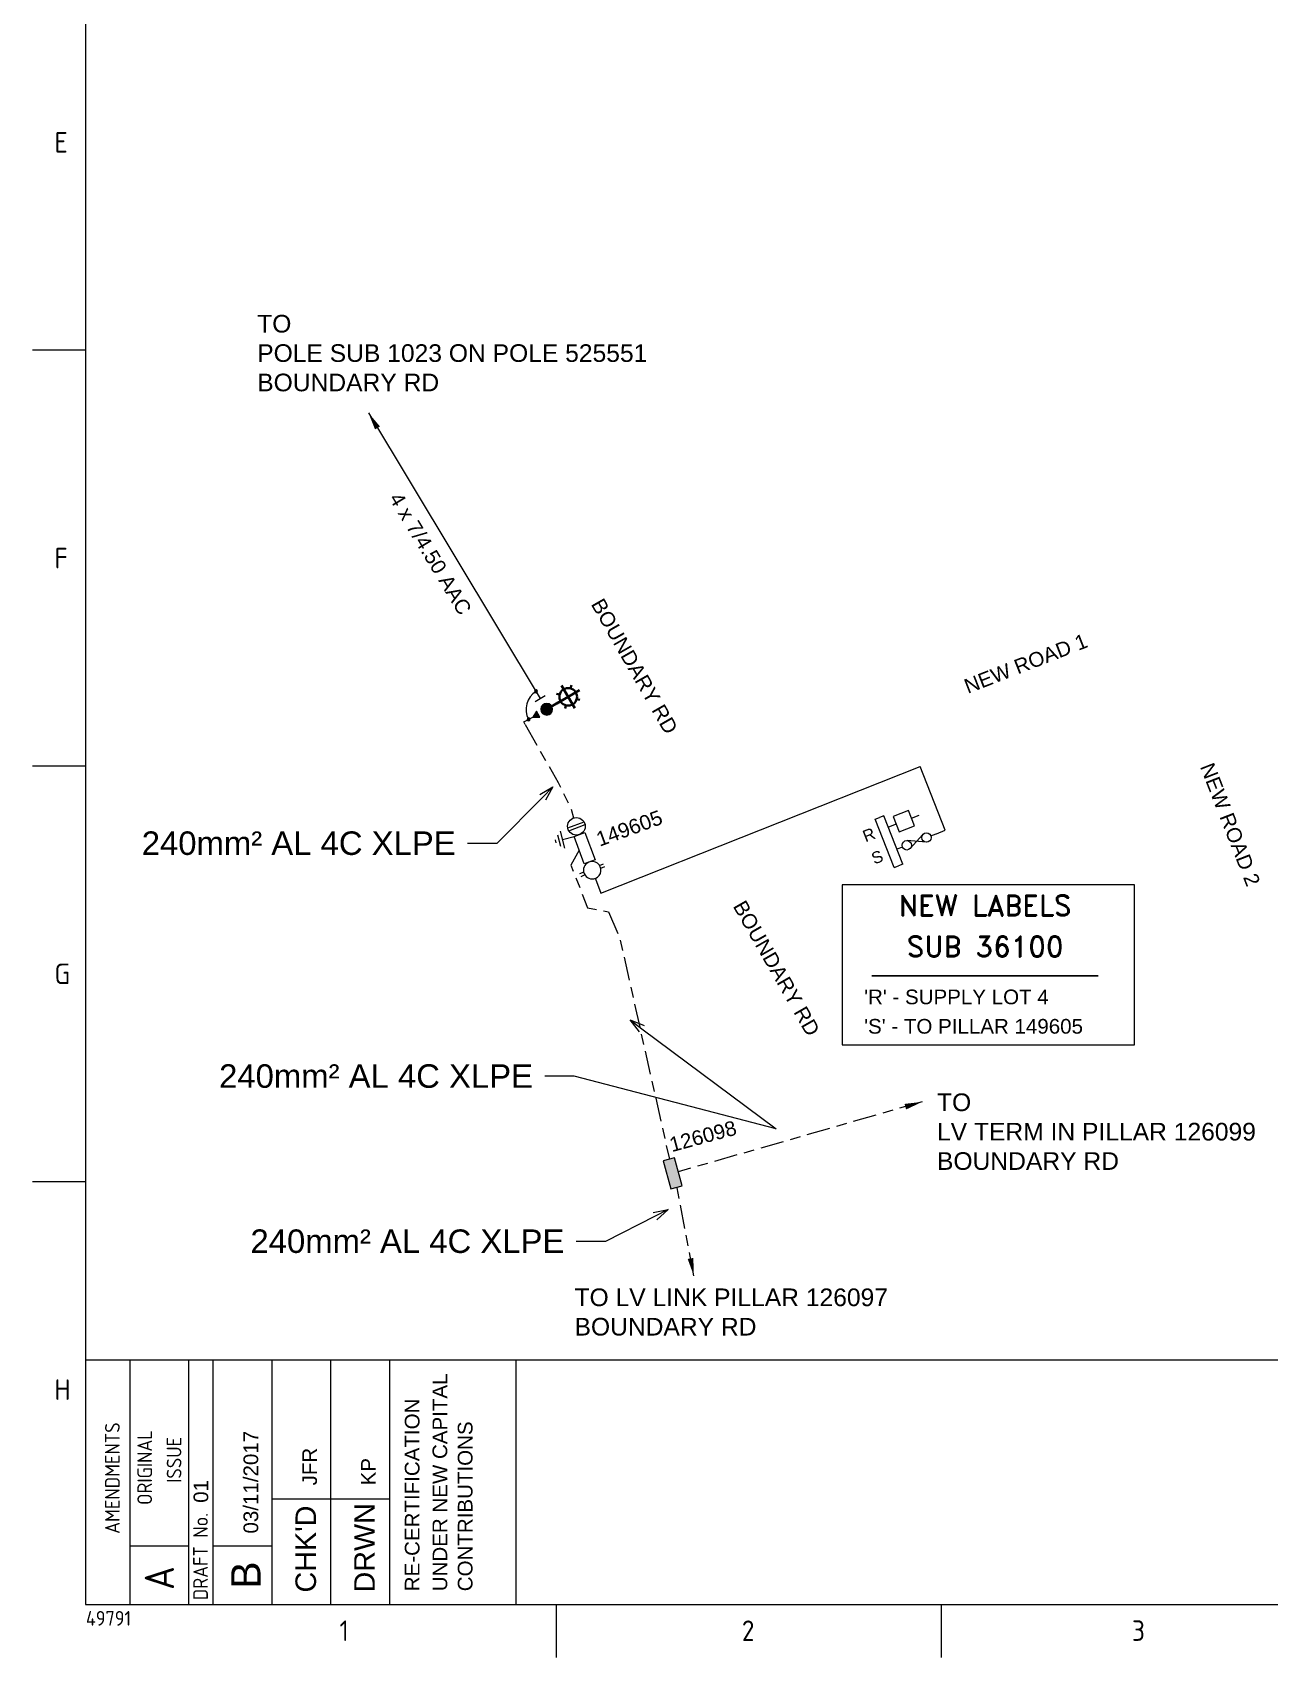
# Paper-space layout 'Sheet 2' of a CAD drawing. Header units: metres, sheet in millimetres. Extents: x -9 to 825, y -5 to 581.
# Drawn here: x -8.7 to 201.8, y -5.3 to 271.2 of the extents above; entities that cross this region are included whole.
import ezdxf
from ezdxf import colors
from ezdxf.entities.mleader import LeaderData, LeaderLine
from ezdxf.enums import TextEntityAlignment as Align
from ezdxf.math import Vec2, Vec3

# ---------------------------------------------------------------- set-up
doc = ezdxf.new("R2010")
doc.units = ezdxf.units.M
doc.linetypes.add('Cable Exist UG', pattern=[8.2, 4, -1.2, 1.8, -1.2])
doc.layers.get('0').update_dxf_attribs({"color": 6})
for name, color, linetype in [('_User Miscellaneous1', 7, 'Continuous'), ('_User_LV_Exist', 7, 'Continuous'), ('Equip_LV_EXT', 7, 'Continuous'), ('Notes', 7, 'Continuous'), ('Notes_SP_Misc', 7, 'Continuous'), ('Sub_LV_NEW', 2, 'Continuous'), ('SupportsUG_SP_EXT', 7, 'Continuous')]:
    doc.layers.add(name, color=color, linetype=linetype)
doc.styles.add('Elec', font='romand__.ttf')
doc.styles.add('iecARIAL', font='arial.ttf', dxfattribs={"height": 2})
doc.styles.add('iecISOCP', font='isocp.shx')
doc.styles.add('POLE_LABEL', font='arial.ttf')
doc.styles.get("Standard").update_dxf_attribs({"font": 'arial.ttf'})
doc.linetypes.add('Cable New UG', pattern='A,7,-0.25,["x",Standard,S=2,R=0,X=0.2,Y=-0.8],-2.1', length=9.35)
doc.linetypes.add('IE Trench HV', pattern='A,7,-0.2,["/",Standard,S=3,R=0,X=0.6,Y=-1.4],-2.5', length=9.7)
doc.dimstyles.get("Standard").update_dxf_attribs({"dimtxt": 0.18, "dimasz": 0.18, "dimexe": 0.18, "dimexo": 0.0625, "dimgap": 0.09, "dimtad": 0, "dimtih": 1, "dimtoh": 1, "dimdec": 4, "dimzin": 0, "dimdsep": 46, "dimtxsty": 'Standard', "dimcen": 0.09, "dimadec": 0, "dimazin": 0, "dimtfac": 1, "dimtdec": 4, "dimtofl": 0, "dimtmove": 0, "dimatfit": 3, "dimfxl": 1, "dimtolj": 1, "dimtzin": 0, "dimarcsym": 0})

# ---------------------------------------------------------------- blocks, each defined once
blk = doc.blocks.new('A1_FRAME_TITLE')
at = {"layer": 'Notes', "color": 3, "linetype": 'Continuous'}
for p, q in [((9, 574.39), (9, 5.97)), ((16.59, 5.97), (16.59, 47.62)), ((26.59, 5.97), (26.59, 47.62)), ((30.74, 5.98), (30.74, 47.62)), ((16.59, 15.97), (26.59, 15.97))]:
    blk.add_line(p, q, dxfattribs=at)
at = {"layer": 'Notes', "linetype": 'Continuous'}
for p, q in [((9, 219.43), (0, 219.43)), ((9, 148.68), (0, 148.68)), ((9, 77.93), (0, 77.93)), ((89.14, -3.03), (89.14, 5.97)), ((154.65, -3.03), (154.65, 5.97))]:
    blk.add_line(p, q, dxfattribs=at)
at = {"layer": 'Notes', "color": 3, "linetype": 'Continuous', "flags": 128}
for points in [[(9, 47.62), (123.8, 47.62)], [(123.8, 47.62), (824.37, 47.62)], [(9, 5.97), (123.8, 5.97)], [(123.8, 5.97), (824.37, 5.97)]]:
    blk.add_lwpolyline(points, dxfattribs=at)
blk.add_attdef('DRAFT_NUM', (29.9, 23.29), '', height=2.5, rotation=90)
at = {"layer": 'Notes', "color": 7, "style": 'iecISOCP'}
for s, p in [('E', (3.74, 253.06)), ('F', (3.74, 182.31)), ('G', (3.74, 111.56)), ('H', (3.74, 40.81)), ('1', (52.24, -0.22)), ('2', (120.7, -0.22)), ('3', (187.09, -0.2))]:
    blk.add_text(s, height=3.5, dxfattribs=at).set_placement(p)
for s, height, p in [('AMENDMENTS', 2.5, (14.84, 18.02)), ('ORIGINAL', 2.5, (20.34, 22.94)), ('ISSUE', 2.5, (25.34, 26.69)), ('DRAFT No.', 2.5, (29.84, 6.74)), ('A', 5, (24.09, 8.47))]:
    blk.add_text(s, height=height, rotation=90, dxfattribs=at).set_placement(p)
at = {"layer": 'Notes', "color": 7, "style": 'iecISOCP', "flags": 8}
blk.add_attdef('VERSION_NO', text='', height=2.5, rotation=90, dxfattribs=at).set_placement((302.04, 43.81), align=Align.MIDDLE_CENTER)
at = {"layer": 'Notes', "color": 7, "style": 'iecISOCP'}
for tag, p in [('CAP_NO', (513.19, 43.46)), ('IE_NUM', (513.05, 37.81)), ('REF_No_1', (335.24, 32.31)), ('REF_1', (362.52, 32.31)), ('GEN_WO', (441.71, 31.76)), ('HV_SWITCH', (513.46, 32.16)), ('REF_No_2', (335.24, 26.31)), ('REF_2', (362.52, 26.31)), ('OH_WO', (441.71, 25.81)), ('UBD_REF', (513.05, 25.83)), ('REF_No_3', (335.24, 20.31)), ('REF_3', (362.52, 20.31)), ('UG_WO', (441.71, 20.05)), ('GIS_MAP_No', (513.05, 20.04)), ('REF_No_4', (335.24, 14.31)), ('REF_4', (362.52, 14.31)), ('HV_OP_DIAG', (513.33, 14.2)), ('SUB_WO', (441.71, 13.81)), ('LGA', (512.95, 7.78))]:
    blk.add_attdef(tag, p, '', height=2.5, dxfattribs=at)
at = {"layer": 'Notes', "style": 'iecISOCP'}
for tag, p in [('T1', (684.37, 39.47)), ('T2', (684.37, 34.35)), ('T3', (684.37, 28.92)), ('T4', (684.37, 23.66)), ('T5', (684.37, 18.23)), ('T6', (684.37, 12.97))]:
    blk.add_attdef(tag, text='', height=3.5, dxfattribs=at).set_placement(p, align=Align.CENTER)
at = {"layer": 'Notes', "color": 7, "style": 'iecISOCP'}
for tag, p in [('scale', (567.76, 33.27)), ('DRAWN', (567.76, 24.93)), ('DATE', (567.76, 16.88)), ('DESIGN', (605.62, 9.15)), ('CHD', (567.76, 8.37))]:
    blk.add_attdef(tag, text='', height=2.5, dxfattribs=at).set_placement(p, align=Align.CENTER)
at = {"layer": 'Notes', "color": 4, "style": 'iecISOCP'}
blk.add_attdef('NUM', text='', height=7, dxfattribs=at).set_placement((792.37, 20.12), align=Align.MIDDLE_CENTER)
at = {"layer": 'Notes', "color": 1, "style": 'iecISOCP'}
blk.add_attdef('REV', text='', height=5, dxfattribs=at).set_placement((820.05, 17.1), align=Align.CENTER)
at = {"layer": 'Notes', "color": 7, "style": 'iecISOCP'}
for tag, p in [('NS', (790.71, 8.12)), ('SHTS', (805.41, 8.12))]:
    blk.add_attdef(tag, text='', height=2.5, dxfattribs=at).set_placement(p, align=Align.MIDDLE)
at = {"layer": 'Notes', "style": 'iecISOCP'}
blk.add_attdef('ExportID', (9.08, 2.39), '', height=2.5, dxfattribs=at)
at = {"layer": 'Notes', "style": 'iecISOCP', "flags": 1}
for tag, p in [('ProjectType', (14.17, -26.8)), ('ProjectNumber', (23.56, -26.82)), ('DrawingNumber', (35.51, -26.8)), ('ProjectDescription', (47.56, -26.83)), ('ExportDate', (60.28, -26.79)), ('ExportUserName', (69.15, -26.8)), ('DesignerCompanyName', (81.48, -26.79)), ('ExportAreaOfInterest', (97.1, -26.81)), ('GIS_SUCCESS', (112, -26.78)), ('CAD_SUCCESS', (121.79, -26.78)), ('DEPOTCODE', (132.11, -26.88)), ('ExportCategories', (140.08, -26.8)), ('Comments', (154.38, -26.88))]:
    blk.add_attdef(tag, p, '', height=1, dxfattribs=at)
blk = doc.blocks.new('POLE_EXT')
blk.add_hatch(color=256).paths.add_polyline_path([(-1, 0, 1), (1, 0, 1)])
blk.add_lwpolyline([(-1, 0, 1), (1, 0, 1)], format="xyb", close=True)
for tag, height, flags, p in [('pNumber', 2.5, 8, (-17.84, 2.07)), ('OWNED_BY', 0.2, 9, (1.35, -0.4)), ('SPECIAL_USE', 0.2, 9, (1.35, -0.8)), ('STATE', 0.2, 9, (1.35, -1)), ('cLV', 0.2, 9, (1.35, -1.4)), ('hDepth', 0.2, 9, (1.35, -1.6)), ('hDia', 0.2, 9, (1.35, -1.8)), ('cHV', 0.2, 9, (1.35, -2)), ('PARENT', 0.2, 9, (1.35, -0.6)), ('USAGE', 0.2, 9, (1.35, -1.2)), ('LBRACKET', 0.2, 9, (1.35, -2.2)), ('LExisting', 0.2, 9, (1.35, -2.4)), ('LANTNUMBER', 0.2, 9, (1.35, -2.6)), ('LOther', 0.2, 9, (1.35, -2.8)), ('cLinedev', 0.2, 9, (1.35, -3.4)), ('pExisting', 0.2, 9, (1.35, -3.8)), ('pFooting', 0.2, 9, (1.35, -4.4)), ('pNew', 0.2, 9, (1.35, -4.6)), ('pRelocate', 0.2, 9, (1.35, -5)), ('pRemove', 0.2, 9, (1.35, -5.2)), ('pReplace', 0.2, 9, (1.35, -5.4)), ('pStay', 0.2, 9, (1.35, -5.6)), ('LRemove', 0.2, 9, (1.35, -3)), ('LEGEND', 0.2, 9, (1.35, -3.2)), ('LOCATION', 0.2, 9, (1.35, -3.6)), ('PFNUMBER', 0.2, 9, (1.35, -4)), ('NEWPFNUMBER', 0.2, 9, (1.35, -4.2)), ('pType', 0.2, 9, (1.35, -5.8)), ('cspan', 0.2, 9, (1.35, -6)), ('STREETNAME', 0.2, 9, (1.35, -6.2)), ('SUBURB', 0.2, 9, (1.35, -6.4)), ('OPERATED_BY', 0.2, 9, (1.36, -7.01)), ('NOTES', 0.2, 9, (1.35, -6.6)), ('MAINTAINED_BY', 0.2, 9, (1.36, -6.81))]:
    blk.add_attdef(tag, text='', height=height, dxfattribs=dict(flags=flags)).set_placement(p, align=Align.MIDDLE_LEFT)
at = {"style": 'POLE_LABEL'}
for tag, height, flags, p in [('ASSET_NUM', 2.5, 8, (2, 2)), ('STRUCTURE_PLANT_NUMBER', 0.2, 9, (1.35, 0.03)), ('STREET_CODE', 0.2, 9, (1.35, -0.2))]:
    blk.add_attdef(tag, text='', height=height, dxfattribs=dict(at, flags=flags)).set_placement(p, align=Align.MIDDLE_LEFT)
at = {"flags": 1}
blk.add_attdef('Z', (1.35, -7.33), '', height=0.2, dxfattribs=at)
blk = doc.blocks.new('SL_LANTERN_EXT')
at = {"lineweight": 40}
for p, q in [((-1.46, 5.68), (-1.06, 5.28)), ((0, 1.97), (0, 6.47)), ((1.46, 5.68), (1.06, 5.28)), ((-2.25, 4.22), (2.25, 4.22)), ((-1.46, 2.76), (-1.06, 3.16)), ((1.46, 2.76), (1.06, 3.16)), ((0, 0), (0, 2.72))]:
    blk.add_line(p, q, dxfattribs=at)
blk.add_circle((0, 4.22), 1.5, dxfattribs=at)
at = {"style": 'iecARIAL', "flags": 8}
blk.add_attdef('ASSET_NUM', (1.5, 1.5), '', height=2.5, dxfattribs=at)
for tag, p, height, flags in [('OPERATING_VOLTAGE', (0.98, -1.65), 0.2, 9), ('ORIENTATION', (0.98, -1.85), 0.2, 9), ('OWNED_BY', (0.98, -2.05), 0.2, 9), ('STATE', (0.98, -2.25), 0.2, 9), ('CONSTRUCTED_VOLTAGE', (0.98, -0.65), 0.2, 9), ('CONTROL_TYPE', (0.98, -0.85), 0.2, 9), ('LANTERN_PURPOSE', (0.98, -1.05), 0.2, 9), ('LANTERN_TYPE', (0.98, -1.25), 0.2, 9), ('NO_PHASES', (0.98, -1.45), 0.2, 9), ('USAGE', (0.98, -2.45), 0.2, 9), ('CEXIST', (0.98, -2.65), 0.2, 9), ('CNEW', (0.98, -2.85), 0.2, 9), ('LNUMBER', (2.18, -3.25), 2.5, 8), ('CNUMBER', (0.98, -3.05), 0.2, 9), ('CREMOVE', (0.98, -3.25), 0.2, 9), ('CREPLACE', (0.98, -3.45), 0.2, 9), ('LKINGHEIGHT', (0.98, -3.65), 0.2, 9), ('LBRACKET', (0.98, -3.85), 0.2, 9), ('LBRACKETVOCAB', (0.98, -4.05), 0.2, 9), ('LCATEGORY', (0.98, -4.25), 0.2, 9), ('LCHARGE1', (0.98, -4.45), 0.2, 9), ('LCHARGE1PERCENT', (0.98, -4.65), 0.2, 9), ('LCHARGE2', (0.98, -4.85), 0.2, 9), ('LCHARGE2PERCENT', (0.98, -5.05), 0.2, 9), ('LCHARGE3', (0.98, -5.25), 0.2, 9), ('LCHARGE3PERCENT', (0.98, -5.45), 0.2, 9), ('LEXIST', (0.98, -5.65), 0.2, 9), ('LLAMP', (0.98, -5.85), 0.2, 9), ('LLAMPVOCAB', (0.98, -6.05), 0.2, 9), ('LMAST', (0.98, -6.25), 0.2, 9), ('LMASTVOCAB', (0.98, -6.45), 0.2, 9), ('LNEW', (0.98, -6.65), 0.2, 9), ('LANTNUMBER', (0.98, -6.85), 0.2, 9), ('LOUTREACH', (0.98, -7.25), 0.2, 9), ('LOUTREACHVOCAB', (0.98, -7.45), 0.2, 9), ('LRATECODE', (0.98, -7.65), 0.2, 9), ('LREMOVE', (0.98, -7.85), 0.2, 9), ('LREPLACE', (0.98, -8.05), 0.2, 9), ('LTYPE', (0.98, -8.25), 0.2, 9), ('LTYPEVOCAB', (0.98, -8.45), 0.2, 9), ('STREETNAME', (0.98, -9.25), 0.2, 9), ('SUBURB', (0.98, -9.45), 0.2, 1), ('LEGEND', (0.98, -8.65), 0.2, 9), ('LOCATION', (0.98, -8.85), 0.2, 9), ('NOTES', (0.98, -9.05), 0.2, 9)]:
    blk.add_attdef(tag, p, '', height=height, dxfattribs=dict(flags=flags))
blk = doc.blocks.new('CIRCUIT_BREAKER_NEW')
for points in [[(1.4, 0), (0, 0)], [(4.2, 0), (5.6, 0)]]:
    blk.add_lwpolyline(points)
blk.add_lwpolyline([(4.2, -1.4), (4.2, 1.4), (1.4, 1.4), (1.4, -1.4)], close=True)
at = {"flags": 1}
for tag, p in [('ORIENTATION', (-4.19, 2.93)), ('USAGE', (-4.19, 3.31)), ('ASSET_NUM', (-4.19, 2.2)), ('LOCATION', (-4.19, 1.83)), ('NOTES', (-4.19, 1.39)), ('Z', (0, 0))]:
    blk.add_attdef(tag, p, '', height=0.2, dxfattribs=at)
blk.add_attdef('STATE', (-4.2, 1), '', height=0.2)
blk = doc.blocks.new('LV_UG_DFUSE_CLOSED_NEW')
for points in [[(1, 0), (0, 0)], [(5.04, 0.73), (2.16, -0.72)], [(5.05, -0.71), (2.16, 0.72)], [(6.2, 0.01), (7.2, 0.01)]]:
    blk.add_lwpolyline(points)
for centre in [(1.8, 0), (5.4, 0.01)]:
    blk.add_circle(centre, 0.8)
for tag, flags, p in [('ACTUAL_STATUS', 9, (1.5, 0)), ('CONSTRUCTED_VOLTAGE', 9, (1.5, -0.2)), ('OPERATED_BY', 9, (1.5, -0.6)), ('OWNED_BY', 9, (1.5, -1)), ('OPERATING_VOLTAGE', 9, (1.5, -1.2)), ('ORIENTATION', 9, (1.5, -1.4)), ('STATE', 9, (1.5, -1.6)), ('SWITCH_TYPE', 9, (1.5, -1.8)), ('Z', 1, (1.5, -2.4)), ('NO_PHASES', 9, (1.5, -0.4)), ('MAINTAINED_BY', 9, (1.5, -0.8)), ('USAGE', 9, (1.5, -2)), ('NOTES', 9, (1.5, -2.2))]:
    blk.add_attdef(tag, text='', height=0.2, dxfattribs=dict(flags=flags)).set_placement(p, align=Align.MIDDLE_LEFT)
blk = doc.blocks.new('*U79')
at = {"layer": 'Sub_LV_NEW'}
for p, q in [((-1.6, 0), (-1.6, 8.85)), ((-1.6, 8.85), (-0.8, 8.85)), ((0, 8.85), (-0.8, 8.85)), ((0, 0), (0, 8.85)), ((-1.6, 0), (-0.8, 0)), ((0, 0), (-0.8, 0))]:
    blk.add_line(p, q, dxfattribs=at)
blk = doc.blocks.new('PILLAR_NEW')
blk.add_wipeout([(-2.47, 0.99), (2.47, 0.99), (2.47, -0.99), (-2.47, -0.99)])
at = {"lineweight": -3}
blk.add_lwpolyline([(-2.47, 0.99), (2.47, 0.99), (2.47, -0.99), (-2.47, -0.99)], close=True, dxfattribs=at)
for tag, height, flags, p in [('ASSET_NUM', 2.5, 8, (2, 4)), ('STREET_CODE', 0.2, 9, (1.5, 2)), ('OWNED_BY', 0.2, 9, (1.5, 1.8)), ('OPERATED_BY', 0.2, 9, (1.5, 1.6)), ('STATE', 0.2, 9, (1.5, 1.2)), ('SUPPORT_TYPE', 0.2, 9, (1.5, 1)), ('SUBURB', 0.2, 9, (1.5, 0.2)), ('STREETNAME', 0.2, 9, (1.5, 0)), ('MAINTAINED_BY', 0.2, 9, (1.5, 1.4)), ('USAGE', 0.2, 9, (1.5, 0.8)), ('LEGEND', 0.2, 9, (1.5, 0.6)), ('PARENT', 0.2, 9, (1.5, 0.4)), ('Z', 0.2, 1, (1.5, -0.6)), ('LOCATION', 0.2, 9, (1.5, -0.2)), ('NOTES', 0.2, 9, (1.5, -0.4))]:
    blk.add_attdef(tag, text='', height=height, dxfattribs=dict(flags=flags)).set_placement(p, align=Align.MIDDLE_LEFT)
blk = doc.blocks.new('*U80')
for tag, p, flags in [('ORIENTATION', (0, 0), 9), ('Z', (0, 0), 1), ('USAGE', (0, -0.2), 9), ('NOTES', (0, -0.4), 9)]:
    blk.add_attdef(tag, p, '', height=0.2, dxfattribs=dict(flags=flags))
blk.add_wipeout([(-1.17, 6.33), (-1.28, 6.18), (-1.36, 6.01), (-1.43, 5.84), (-1.47, 5.65), (-1.49, 5.47), (-1.49, 5.28), (-1.46, 5.09), (-1.41, 4.91), (-1.34, 4.74), (-1.25, 4.58), (-1.13, 4.43), (-1, 4.29), (-0.86, 4.18), (-0.7, 4.08), (-0.53, 4), (-0.35, 3.95), (-0.16, 3.91), (0.03, 3.91), (0.21, 3.92), (0.4, 3.96), (0.57, 4.02), (0.74, 4.1), (0.9, 4.21), (1.04, 4.33), (1.17, 4.47), (1.28, 4.62), (1.36, 4.79), (1.43, 4.96), (1.47, 5.15), (1.49, 5.33), (1.49, 5.52), (1.46, 5.71), (1.41, 5.89), (1.34, 6.06), (1.25, 6.22), (1.13, 6.37), (1, 6.51), (0.86, 6.62), (0.7, 6.72), (0.53, 6.8), (0.35, 6.85), (0.16, 6.89), (-0.03, 6.89), (-0.21, 6.88), (-0.4, 6.84), (-0.57, 6.78), (-0.74, 6.7), (-0.9, 6.59), (-1.04, 6.47)])
for p, q in [((-0.25, 6.87), (-0.25, 7.62)), ((0.25, 6.87), (0.25, 7.62)), ((-0.25, 3.93), (-0.25, 3.18)), ((0.25, 3.93), (0.25, 3.18))]:
    blk.add_line(p, q)
blk.add_lwpolyline([(1.49, 5.4, 1), (-1.49, 5.4, 1)], format="xyb", close=True)
blk = doc.blocks.new('*U81')
for tag, flags, p in [('ACTUAL_STATUS', 9, (1.5, 0)), ('CONSTRUCTED_VOLTAGE', 9, (1.5, -0.2)), ('OPERATING_VOLTAGE', 9, (1.5, -0.6)), ('ORIENTATION', 9, (1.5, -0.8)), ('STATE', 9, (1.5, -1)), ('SWITCH_TYPE', 9, (1.5, -1.2)), ('OWNED_BY', 9, (1.5, -1.8)), ('OPERATED_BY', 9, (1.5, -2)), ('TYPE', 9, (1.5, -2.6)), ('Z', 1, (1.5, -2.8)), ('NO_PHASES', 9, (1.5, -0.4)), ('USAGE', 9, (1.5, -1.4)), ('NOTES', 9, (1.5, -1.6)), ('MAINTAINED_BY', 9, (1.5, -2.2)), ('NUMBER_OF_PHASES', 9, (1.5, -2.4))]:
    blk.add_attdef(tag, text='', height=0.2, dxfattribs=dict(flags=flags)).set_placement(p, align=Align.MIDDLE_LEFT)
blk.add_wipeout([(-1.06, 6.46), (-1.18, 6.32), (-1.29, 6.16), (-1.37, 5.99), (-1.43, 5.82), (-1.48, 5.63), (-1.49, 5.45), (-1.49, 5.26), (-1.46, 5.07), (-1.41, 4.89), (-1.33, 4.72), (-1.24, 4.56), (-1.12, 4.41), (-0.99, 4.28), (-0.84, 4.16), (-0.68, 4.07), (-0.51, 3.99), (-0.33, 3.94), (-0.14, 3.91), (0.05, 3.91), (0.23, 3.92), (0.42, 3.97), (0.59, 4.03), (0.76, 4.11), (0.92, 4.22), (1.06, 4.34), (1.18, 4.48), (1.29, 4.64), (1.37, 4.81), (1.43, 4.98), (1.48, 5.17), (1.49, 5.35), (1.49, 5.54), (1.46, 5.73), (1.41, 5.91), (1.33, 6.08), (1.24, 6.24), (1.12, 6.39), (0.99, 6.52), (0.84, 6.64), (0.68, 6.73), (0.51, 6.81), (0.33, 6.86), (0.14, 6.89), (-0.05, 6.89), (-0.23, 6.88), (-0.42, 6.83), (-0.59, 6.77), (-0.76, 6.69), (-0.92, 6.58)])
for p, q in [((-0.25, 3.92), (-0.25, 6.88)), ((0.25, 3.92), (0.25, 6.88))]:
    blk.add_line(p, q)
blk.add_circle((0, 5.4), 1.5)
blk = doc.blocks.new('UGOH_EXT')
blk.add_hatch(color=256).paths.add_polyline_path([(-0.75, 1.7), (0.75, 1.7), (0, 3)])
at = {"color": 1}
blk.add_lwpolyline([(-0.75, 1.7), (0.75, 1.7), (0, 3)], close=True, dxfattribs=at)
for tag, flags, p in [('CONSTRUCTED_VOLTAGE', 9, (1.5, 0)), ('ACTUAL_STATUS', 9, (1.5, -1.6)), ('OPERATING_VOLTAGE', 9, (1.5, -0.2)), ('ORIENTATION', 9, (1.5, -0.4)), ('STATE', 9, (1.5, -0.6)), ('OWNED_BY', 9, (1.5, -1)), ('OPERATED_BY', 9, (1.5, -1.2)), ('TYPE', 1, (1.5, -2)), ('USAGE', 9, (1.5, -0.8)), ('MAINTAINED_BY', 9, (1.5, -1.4)), ('NUMBER_OF_PHASES', 9, (1.5, -1.8))]:
    blk.add_attdef(tag, text='', height=0.2, dxfattribs=dict(flags=flags)).set_placement(p, align=Align.MIDDLE_LEFT)
blk = doc.blocks.new('BOND POINT')
blk.add_hatch(color=256).paths.add_polyline_path([(-1, 0, 1), (1, 0, 1)])
blk.add_lwpolyline([(-1, 0, 1), (1, 0, 1)], format="xyb", close=True)
blk = doc.blocks.new('*U112')
blk.add_hatch(color=256).paths.add_polyline_path([(1.69, 2.47), (-0.29, 2.47), (-0.29, -2.48), (1.69, -2.48)])
blk.add_lwpolyline([(-0.29, 2.47), (-0.29, -2.48), (1.69, -2.48), (1.69, 2.47)], close=True)
at = {"style": 'iecARIAL', "flags": 8}
blk.add_attdef('ASSET_NUM', (1.5, 3.5), '', height=2.5, dxfattribs=at)
for tag, p, flags in [('OWNED_BY', (0, -0.2), 9), ('STATE', (0, -0.4), 9), ('SUPPORT_TYPE', (0, -0.6), 9), ('STREETNAME', (0, -1.8), 9), ('SUBURB', (0, -2), 1), ('USAGE', (0, -0.8), 9), ('LEGEND', (0, -1), 9), ('LOCATION', (0, -1.2), 9), ('NOTES', (0, -1.4), 9), ('PARENT', (0, -1.6), 9)]:
    blk.add_attdef(tag, p, '', height=0.2, dxfattribs=dict(flags=flags))
blk = doc.blocks.new('Earth')
for p, q in [((0, -2.04), (0, 0)), ((-1.5, -2.04), (1.5, -2.04)), ((-1, -2.64), (1, -2.64)), ((-0.25, -3.24), (0.25, -3.24))]:
    blk.add_line(p, q)
blk = doc.blocks.new('_Open30')
at = {"color": 0, "linetype": 'ByBlock', "lineweight": -2}
for p, q in [((-1, 0.27), (0, 0)), ((0, 0), (-1, -0.27)), ((0, 0), (-1, 0))]:
    blk.add_line(p, q, dxfattribs=at)
blk = doc.blocks.new('Amendment Tag A1-A2')
at = {"lineweight": 15}
for p, q in [((10, 41.65), (10, 0)), ((20, 41.65), (20, 0)), ((30, 41.65), (30, 0)), ((51.51, 41.65), (51.51, 0)), ((10, 18), (30, 18)), ((0, 10), (10, 10))]:
    blk.add_line(p, q, dxfattribs=at)
at = {"lineweight": 15, "style": 'iecARIAL'}
for s, p in [("CHK'D", (17.51, 2.06)), ('DRWN', (27.51, 2.06))]:
    blk.add_text(s, height=3.5, rotation=90, dxfattribs=at).set_placement(p)
for tag, p, height in [('CHECKED_BY', (17.67, 20.28), 2.5), ('DRAWN_BY', (27.67, 20.28), 2.5), ('REV_NO', (8.08, 2.68), 5), ('REV_DATE', (7.67, 12.09), 2.5), ('LINE_THREE', (44.14, 2.27), 2.5), ('LINE_ONE', (35.12, 2.27), 2.5), ('LINE_TWO', (39.84, 2.27), 2.5)]:
    blk.add_attdef(tag, p, '', height=height, rotation=90, dxfattribs=at)

psp = doc.layouts.new('Sheet 2')

# ---------------------------------------------------------------- linework, layer by layer
at = {"layer": '_User_LV_Exist', "linetype": 'Cable Exist UG', "flags": 128}
for points in [[(75.11, 153.41), (74.85, 153.87), (76.41, 154.68)], [(75.11, 153.41), (80.7, 143.53), (82.89, 139.17), (83.34, 137.52)], [(84.27, 132.03), (82.88, 129.47), (85.72, 122.25), (89.25, 121.53)], [(89.25, 121.53), (89.25, 121.53), (89.25, 121.53), (91.16, 117.16), (99.63, 79.47)]]:
    psp.add_lwpolyline(points, dxfattribs=at)
at = {"layer": '_User_LV_Exist', "linetype": 'Cable New UG', "flags": 128}
for points in [[(87.96, 124.74), (142.32, 146.26)], [(145.06, 134.84), (146.55, 135.42), (142.32, 146.26)]]:
    psp.add_lwpolyline(points, dxfattribs=at)
at = {"layer": '_User_LV_Exist'}
psp.add_arc((78.76, 156.02), 3.53, 121.0302, 209.1339, dxfattribs=at)
at = {"layer": 'Notes', "color": 0, "lineweight": 30}
psp.add_line((134.11, 110.66), (172.61, 110.66), dxfattribs=at)
at = {"layer": 'Notes', "linetype": 'Continuous', "lineweight": 0, "flags": 128}
psp.add_lwpolyline([(76.8, 157.33), (78.51, 158.37)], dxfattribs=at)
at = {"layer": 'Notes', "color": 0}
psp.add_lwpolyline([(129.01, 98.89), (178.76, 98.89), (178.76, 126.13), (129.01, 126.13)], close=True, dxfattribs=at)

# ---------------------------------------------------------------- block references
at = {"layer": '_User_LV_Exist'}
for name, p, rotation in [('SL_LANTERN_EXT', (78.76, 156.02), 299.9999999977365), ('CIRCUIT_BREAKER_NEW', (136.9, 135.94), 21.28887947904247), ('*U79', (139.35, 129.65), 21.28887947904247), ('LV_UG_DFUSE_CLOSED_NEW', (138.35, 132.21), 21.28887947904247)]:
    psp.add_blockref(name, p, dxfattribs=dict(at, rotation=rotation))
at = {"layer": '_User_LV_Exist', "xscale": 0.25, "yscale": 0.25}
for p in [(76.94, 159.05), (75.67, 154.3)]:
    psp.add_blockref('BOND POINT', p, dxfattribs=at)
at = {"layer": '_User_LV_Exist', "color": 0, "xscale": 0.8, "yscale": 0.8, "zscale": 0.8, "rotation": 119.4061614965996}
psp.add_blockref('UGOH_EXT', (78.49, 155.86), dxfattribs=at)
at = {"layer": '_User_LV_Exist'}
psp.add_blockref('POLE_EXT', (78.76, 156.02), dxfattribs=at)
at = {"layer": 'Equip_LV_EXT'}
ref = psp.add_blockref('*U112', (99.5, 76.87), dxfattribs=dict(at, rotation=15.14326209217325))
ref.add_attrib('ASSET_NUM', '126098', (100.04, 80.64), dxfattribs={"layer": '0', "height": 2.5, "rotation": 15.1433, "style": 'iecARIAL'})
at = {"layer": 'Notes'}
psp.add_blockref('Amendment Tag A1-A2', (21.99, 3.66), dxfattribs=at).add_auto_attribs({'DRAWN_BY': 'KP', 'CHECKED_BY': 'JFR', 'REV_NO': 'B', 'REV_DATE': '03/11/2017', 'LINE_ONE': 'RE-CERTIFICATION', 'LINE_TWO': 'UNDER NEW CAPITAL', 'LINE_THREE': 'CONTRIBUTIONS'})
at = {"layer": 'SupportsUG_SP_EXT'}
ref = psp.add_blockref('A1_FRAME_TITLE', (-8.74, -2.32), dxfattribs=at)
ref.add_attrib('ExportID', '49791', (0.34, 0.07), dxfattribs={"layer": 'Notes', "height": 2.5, "style": 'iecISOCP'})
ref.add_attrib('DRAFT_NUM', '01', (21.16, 20.98), dxfattribs={"layer": '0', "height": 2.5, "rotation": 90})

# ---------------------------------------------------------------- texts
at = {"layer": '_User_LV_Exist', "char_height": 2, "width": 1.1319, "attachment_point": 4, "rotation": 21.2889, "style": 'iecARIAL'}
for s, insert in [('R', (132.65, 134.29)), ('S', (134.14, 130.5))]:
    psp.add_mtext(s, dxfattribs=dict(at, insert=insert))
at = {"layer": 'Notes', "linetype": 'Continuous', "lineweight": 0, "char_height": 3, "attachment_point": 1}
for s, width, insert in [('TO\\PPOLE SUB 1023 ON POLE 525551 BOUNDARY RD', 82.528, (29.49, 223.13)), ('TO\\PLV TERM IN PILLAR 126099\\PBOUNDARY RD', 86.2176, (145.17, 90.64)), ('TO LV LINK PILLAR 126097\\PBOUNDARY RD', 53.1889, (83.49, 57.45))]:
    psp.add_mtext_dynamic_manual_height_columns(s, width=width, gutter_width=4, heights=[0], dxfattribs=dict(at, insert=insert))
at = {"layer": 'Notes', "linetype": 'Continuous', "lineweight": 0, "char_height": 2.5, "attachment_point": 1}
for s, width, insert, rotation in [('4 x 7/4.50 AAC', 26.9668, (53.99, 193.21), 301.0279), ('BOUNDARY RD', 26.9795, (88.38, 175.16), 299.7834), ('NEW ROAD 1', 26.9795, (149.51, 160.96), 21.2889), ('NEW ROAD 2', 26.9795, (192.22, 147.17), 291.2889), ('BOUNDARY RD', 26.9795, (112.54, 123.77), 299.7834)]:
    psp.add_mtext_dynamic_manual_height_columns(s, width=width, gutter_width=4, heights=[0], dxfattribs=dict(at, insert=insert, rotation=rotation))
at = {"layer": 'Notes', "color": 0, "insert": (153.36, 119.13), "char_height": 3.5, "width": 38.1348, "attachment_point": 5, "line_spacing_factor": 1.2, "style": 'Elec'}
psp.add_mtext('NEW LABELS\\PSUB 36100', dxfattribs=at)
at = {"layer": 'Notes', "color": 0, "insert": (132.77, 104.55), "char_height": 2.5, "width": 37.2811, "attachment_point": 4, "line_spacing_factor": 1.2}
psp.add_mtext("'R' - SUPPLY LOT 4\\P'S' - TO PILLAR 149605", dxfattribs=at)

# ---------------------------------------------------------------- leaders
at = {"layer": '_User Miscellaneous1', "linetype": 'Continuous'}
psp.add_leader([(48.42, 206.46), (77.66, 157.85)], dimstyle='Standard', override={"dimasz": 3, "dimgap": 0.09, "dimtad": 0}, dxfattribs=at)
at = {"layer": '_User_LV_Exist', "linetype": 'Cable Exist UG'}
for points in [[(142.66, 89.21), (101.13, 77.31)], [(103.79, 59.62), (100.92, 74.69)]]:
    psp.add_leader(points, dimstyle='Standard', override={"dimasz": 3, "dimgap": 0.09, "dimtad": 0}, dxfattribs=at)
at = {"layer": 'Notes', "linetype": 'Continuous', "lineweight": 0}
ml = psp.add_multileader_mtext('Standard', dxfattribs=at)
ml.set_content('240mm² AL 4C XLPE', color=256)
ml.set_leader_properties()
ml.set_arrow_properties(name='OPEN30')
ml.build(insert=Vec2(0, 0))
ml.multileader.update_dxf_attribs({"dogleg_length": 5, "arrow_head_size": 2.5})
ctx = ml.context
ctx.base_point, ctx.arrow_head_size, ctx.plane_origin = Vec3(8.31, 133.2), 2.5, Vec3(16.87, 103.7)
ctx.text_align_type = 2
notes = []
notes.append((ctx, [(1, (1, 1, 0), (70.26, 133.2), (-1, 0), 5, [(0, [(79.81, 142.79)], 0, [])])]))
ctx.mtext.insert, ctx.mtext.alignment, ctx.mtext.flow_direction = Vec3(63.26, 135.23), 3, 5
ml = psp.add_multileader_mtext('Standard', dxfattribs=at)
ml.set_content('240mm² AL 4C XLPE', color=256)
ml.set_leader_properties()
ml.set_arrow_properties(name='OPEN30')
ml.build(insert=Vec2(0, 0))
ml.multileader.update_dxf_attribs({"dogleg_length": 5, "arrow_head_size": 2.5})
ctx = ml.context
ctx.base_point, ctx.arrow_head_size, ctx.plane_origin = Vec3(21.46, 93.57), 2.5, Vec3(30.03, 64.07)
ctx.text_align_type = 2
notes.append((ctx, [(1, (1, 1, 0), (83.42, 93.57), (-1, 0), 5, [(1, [(92.96, 103.15), (117.81, 84.62)], 0, [])])]))
ctx.mtext.insert, ctx.mtext.alignment, ctx.mtext.flow_direction = Vec3(76.42, 95.6), 3, 5
ml = psp.add_multileader_mtext('Standard', dxfattribs=at)
ml.set_content('240mm² AL 4C XLPE', color=256)
ml.set_leader_properties()
ml.set_arrow_properties(name='OPEN30')
ml.build(insert=Vec2(0, 0))
ml.multileader.update_dxf_attribs({"dogleg_length": 5, "arrow_head_size": 2.5})
ctx = ml.context
ctx.base_point, ctx.arrow_head_size, ctx.plane_origin = Vec3(26.81, 65.47), 2.5, Vec3(36.48, 31.81)
ctx.text_align_type = 2
notes.append((ctx, [(1, (1, 1, 0), (88.76, 65.47), (-1, 0), 5, [(0, [(99.42, 70.89)], 0, [])])]))
ctx.mtext.insert, ctx.mtext.alignment, ctx.mtext.flow_direction = Vec3(81.76, 67.5), 3, 5
for ctx, leaders in notes:
    for number, flags, end, landing, length, lines in leaders:
        leader = LeaderData()
        leader.index, (leader.has_last_leader_line, leader.has_dogleg_vector, leader.attachment_direction) = number, flags
        leader.last_leader_point, leader.dogleg_vector, leader.dogleg_length = Vec3(end), Vec3(landing), length
        for number, points, colour, breaks in lines:
            line = LeaderLine()
            line.index, line.vertices, line.color, line.breaks = number, Vec3.list(points), colors.encode_raw_color(colour), breaks
            leader.lines.append(line)
        ctx.leaders.append(leader)

# ---------------------------------------------------------------- next in the draw order: block references
at = {"layer": '_User_LV_Exist'}
ref = psp.add_blockref('PILLAR_NEW', (85.2, 132.38), dxfattribs=dict(at, rotation=290.4627468611317))
ref.add_attrib('ASSET_NUM', '149605', dxfattribs={"layer": '0', "height": 2.5, "rotation": 20}).set_placement((87.33, 133.79), align=Align.MIDDLE_LEFT)

# ---------------------------------------------------------------- next in the draw order: block references
for name, p, rotation in [('*U81', (78.75, 134.21), 290.4627468491283), ('*U80', (81.54, 126.5), 293.2610175302108)]:
    psp.add_blockref(name, p, dxfattribs=dict(at, rotation=rotation))

# ---------------------------------------------------------------- next in the draw order: linework, layer by layer
at = {"layer": '_User_LV_Exist', "linetype": 'Cable New UG', "flags": 128}
psp.add_lwpolyline([(87.06, 127.15), (87.96, 124.74)], dxfattribs=at)

# ---------------------------------------------------------------- next in the draw order: block references
at = {"layer": 'Notes_SP_Misc', "linetype": 'IE Trench HV', "lineweight": 0, "rotation": 284.2724512573155}
psp.add_blockref('Earth', (83.41, 134.35), dxfattribs=at)

doc.saveas('drawing.dxf')
